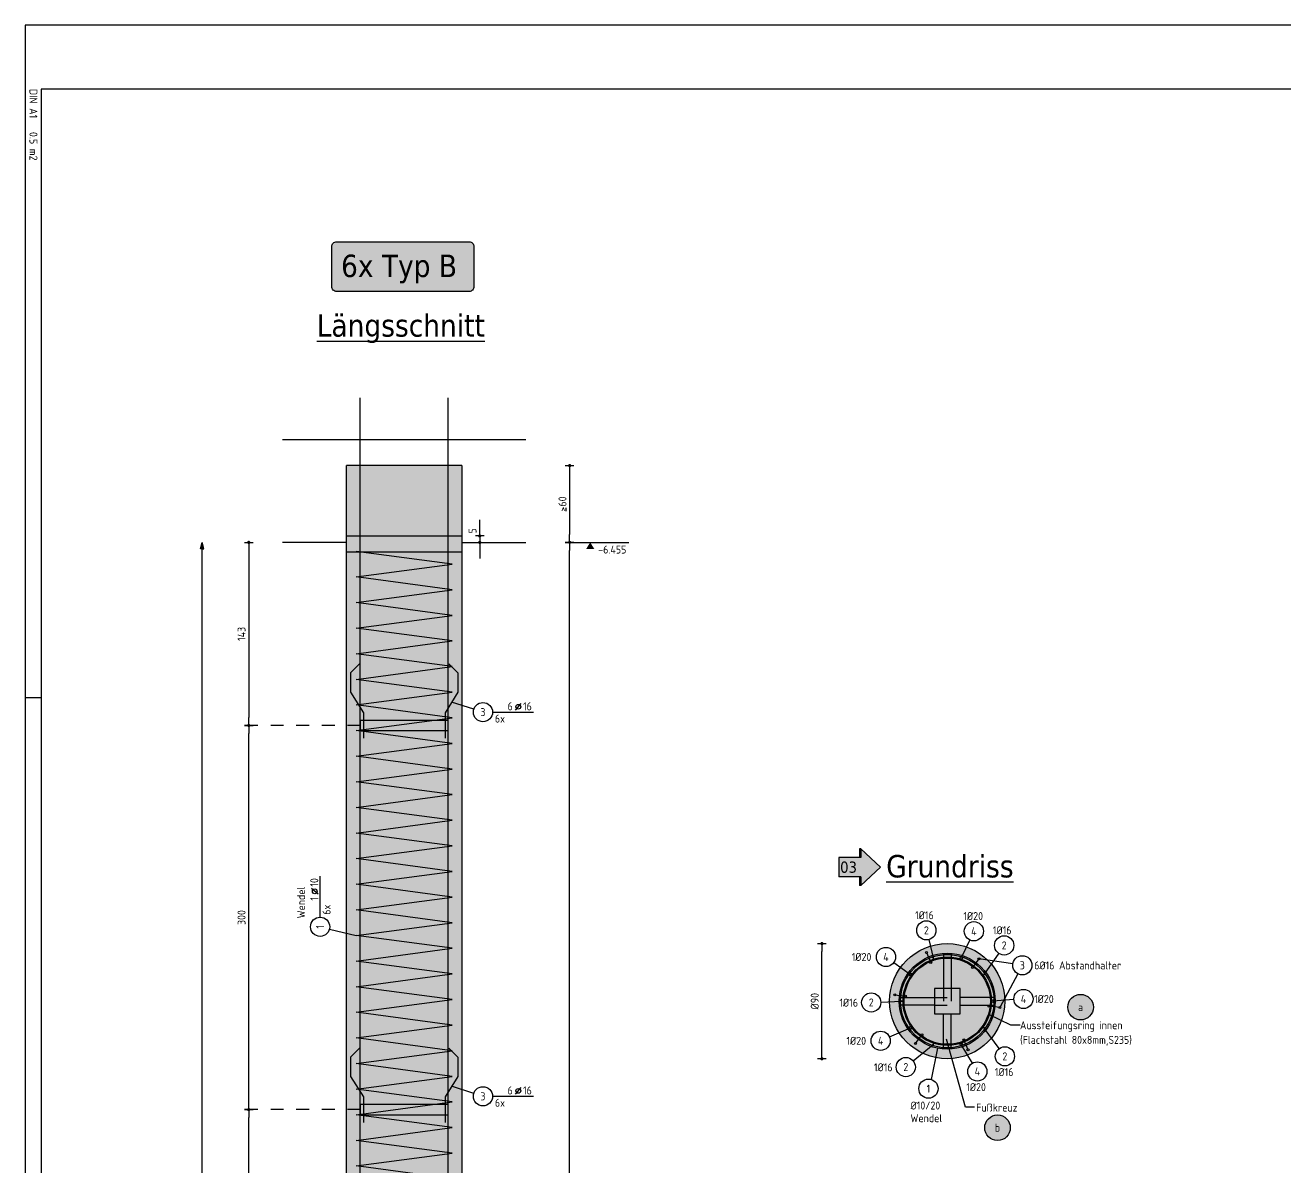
# Model space of a CAD drawing. Extents: x 30.2 to 50.3, y -4.6 to 16.4.
# Drawn here: x 30.24 to 40.09, y 7.51 to 16.43 of the extents above; entities that cross this region are included whole.
import ezdxf
from ezdxf.enums import TextEntityAlignment as Align

# ---------------------------------------------------------------- set-up
doc = ezdxf.new("R2010")
doc.units = 0
doc.header["$LTSCALE"] = 0.25
for name, pattern in [('AUSGEZOGEN', [1000.01, 1000, 0.01]), ('DASHDOT2', [0.5, 0.25, -0.125, 0, -0.125]), ('DOT', [0.175, 0.05, -0.125])]:
    doc.linetypes.add(name, pattern=pattern)
for name, color, linetype in [('1__LINE_ACI_7', 7, 'Continuous'), ('ACHSEN', 7, 'Continuous'), ('BETON', 7, 'Continuous'), ('grau_hell', 7, 'Continuous'), ('grau_mittel', 7, 'Continuous'), ('HILFE', 7, 'Continuous'), ('index', 7, 'Continuous'), ('koten', 7, 'Continuous'), ('MASSE', 7, 'Continuous'), ('OBJEKT', 7, 'Continuous'), ('POS', 7, 'Continuous'), ('RAHMEN', 7, 'Continuous'), ('RND', 7, 'Continuous'), ('STAHL', 7, 'Continuous'), ('TEXT', 7, 'Continuous')]:
    doc.layers.add(name, color=color, linetype=linetype)
doc.layers.add('NOPLOT', color=7, linetype='Continuous', plot=False)
doc.styles.add('helv', font='tahoma.ttf')
doc.styles.add('txt', font='isocp.shx')
doc.linetypes.add('ZICKZACK', pattern='A,0.0001,-0.2,[131,ltypeshp.shx,S=0.2,R=0,X=-0.2,Y=0],-0.4,[131,ltypeshp.shx,S=0.2,R=180,X=0.2,Y=0],-0.2', length=0.8001)
doc.dimstyles.new('DOT_I', dxfattribs={"dimscale": 0.25, "dimtxt": 0.25, "dimasz": 0.25, "dimexe": 0.1, "dimexo": 0.3, "dimgap": 0.1, "dimtad": 1, "dimdec": 3, "dimzin": 3, "dimtxsty": 'txt', "dimblk": 'DOT', "dimblk1": 'DOT', "dimblk2": 'DOT', "dimsah": 1, "dimcen": 0.1, "dimse1": 1, "dimse2": 1, "dimazin": 0, "dimtfac": 1, "dimtdec": 4, "dimtix": 1, "dimtmove": 2, "dimatfit": 3, "dimfxl": 0, "dimtvp": 1, "dimtolj": 1, "dimtzin": 0, "dimarcsym": 0})

# ---------------------------------------------------------------- blocks, each defined once
blk = doc.blocks.new('DINA1')
at = {"layer": 'RAHMEN'}
for p, q in [((0, 59.4), (0, 0)), ((0, 0), (84.1, 0))]:
    blk.add_line(p, q, dxfattribs=at)
at = {"layer": 'RAHMEN', "color": 5}
for p, q in [((2, 58.9), (2, 0.5)), ((2, 0.5), (83.6, 0.5))]:
    blk.add_line(p, q, dxfattribs=at)
at = {"layer": 'RAHMEN', "color": 7}
blk.add_line((21, 0), (21, 0.5), dxfattribs=at)
at = {"layer": 'RAHMEN', "color": 7, "style": 'txt'}
blk.add_text('DIN A1   0.5 m2', height=0.25, dxfattribs=at).set_placement((1.989, 0.133))
blk = doc.blocks.new('DOT')
at = {"layer": 'MASSE', "color": 7, "linetype": 'Continuous'}
for p, q in [((0, 0), (-1, 0)), ((0, 0.54), (0, -0.54))]:
    blk.add_line(p, q, dxfattribs=at)
at = {"layer": 'MASSE', "color": 7, "linetype": 'Continuous', "const_width": 0.2}
blk.add_lwpolyline([(-0.1, 0, 1), (0.1, 0, 1)], format="xyb", close=True, dxfattribs=at)
blk = doc.blocks.new('*D22')
at = {"layer": 'Defpoints', "color": 0, "linetype": 'AUSGEZOGEN', "ltscale": 0.1, "transparency": 16777216}
for p in [(33.7896, 12.44), (33.7896, 12.39), (33.7896, 12.39)]:
    blk.add_point(p, dxfattribs=at)
at = {"layer": 'MASSE', "color": 0, "linetype": 'AUSGEZOGEN', "lineweight": -2, "ltscale": 0.1, "transparency": 16777216}
for p, q in [((33.7896, 12.5025), (33.7896, 12.565)), ((33.7896, 12.44), (33.7896, 12.39)), ((33.7896, 12.3275), (33.7896, 12.265))]:
    blk.add_line(p, q, dxfattribs=at)
at = {"layer": 'MASSE', "color": 0, "linetype": 'AUSGEZOGEN', "lineweight": -2, "ltscale": 0.1, "transparency": 16777216, "xscale": 0.0625, "yscale": 0.0625, "zscale": 0.0625}
for p, rotation in [((33.7896, 12.44), 270), ((33.7896, 12.39), 90)]:
    blk.add_blockref('DOT', p, dxfattribs=dict(at, rotation=rotation))
at = {"layer": 'MASSE', "color": 0, "linetype": 'AUSGEZOGEN', "ltscale": 0.1, "transparency": 16777216, "insert": (33.7334, 12.4798), "char_height": 0.0625, "attachment_point": 5, "rotation": 90, "style": 'txt'}
blk.add_mtext('\\A1;5', dxfattribs=at)
blk = doc.blocks.new('OKRD_U')
at = {"color": 0, "linetype": 'ByBlock'}
blk.add_solid([(-0.125, -0.202), (0.125, -0.202), (0, 0)], dxfattribs=at)
at = {"color": 0, "linetype": 'ByBlock', "style": 'txt'}
blk.add_attdef('OKRD', (0.25, -0.35), '', height=0.25, dxfattribs=at)
blk = doc.blocks.new('*D25')
at = {"layer": 'Defpoints', "color": 0, "linetype": 'AUSGEZOGEN', "transparency": 16777216}
for p in [(31.9854, 7.96), (31.9854, 7.96), (31.9854, 4.96)]:
    blk.add_point(p, dxfattribs=at)
at = {"layer": 'MASSE', "color": 0, "linetype": 'AUSGEZOGEN', "lineweight": -2, "transparency": 16777216}
blk.add_line((31.9854, 5.0225), (31.9854, 7.8975), dxfattribs=at)
at = {"layer": 'MASSE', "color": 0, "linetype": 'AUSGEZOGEN', "lineweight": -2, "transparency": 16777216, "xscale": 0.0625, "yscale": 0.0625, "zscale": 0.0625}
for p, rotation in [((31.9854, 7.96), 90), ((31.9854, 4.96), 270)]:
    blk.add_blockref('DOT', p, dxfattribs=dict(at, rotation=rotation))
at = {"layer": 'MASSE', "color": 0, "linetype": 'AUSGEZOGEN', "transparency": 16777216, "insert": (31.9291, 6.46), "char_height": 0.0625, "attachment_point": 5, "rotation": 90, "style": 'txt'}
blk.add_mtext('\\A1;300', dxfattribs=at)
blk = doc.blocks.new('*D26')
at = {"layer": 'Defpoints', "color": 0, "linetype": 'AUSGEZOGEN', "transparency": 16777216}
for p in [(31.9854, 10.96), (31.9854, 10.96), (31.9854, 7.96)]:
    blk.add_point(p, dxfattribs=at)
at = {"layer": 'MASSE', "color": 0, "linetype": 'AUSGEZOGEN', "lineweight": -2, "transparency": 16777216}
blk.add_line((31.9854, 8.0225), (31.9854, 10.8975), dxfattribs=at)
at = {"layer": 'MASSE', "color": 0, "linetype": 'AUSGEZOGEN', "lineweight": -2, "transparency": 16777216, "xscale": 0.0625, "yscale": 0.0625, "zscale": 0.0625}
for p, rotation in [((31.9854, 10.96), 90), ((31.9854, 7.96), 270)]:
    blk.add_blockref('DOT', p, dxfattribs=dict(at, rotation=rotation))
at = {"layer": 'MASSE', "color": 0, "linetype": 'AUSGEZOGEN', "transparency": 16777216, "insert": (31.9291, 9.46), "char_height": 0.0625, "attachment_point": 5, "rotation": 90, "style": 'txt'}
blk.add_mtext('\\A1;300', dxfattribs=at)
blk = doc.blocks.new('*D27')
at = {"layer": 'Defpoints', "color": 0, "linetype": 'AUSGEZOGEN', "transparency": 16777216}
for p in [(34.4921, 12.99), (34.4921, 12.39), (34.4921, 12.39)]:
    blk.add_point(p, dxfattribs=at)
at = {"layer": 'MASSE', "color": 0, "linetype": 'AUSGEZOGEN', "lineweight": -2, "transparency": 16777216}
blk.add_line((34.4921, 12.9275), (34.4921, 12.4525), dxfattribs=at)
at = {"layer": 'MASSE', "color": 0, "linetype": 'AUSGEZOGEN', "lineweight": -2, "transparency": 16777216, "xscale": 0.0625, "yscale": 0.0625, "zscale": 0.0625}
for p, rotation in [((34.4921, 12.99), 90), ((34.4921, 12.39), 270)]:
    blk.add_blockref('DOT', p, dxfattribs=dict(at, rotation=rotation))
at = {"layer": 'MASSE', "color": 0, "linetype": 'AUSGEZOGEN', "transparency": 16777216, "insert": (34.4358, 12.69), "char_height": 0.0625, "attachment_point": 5, "rotation": 90, "style": 'txt'}
blk.add_mtext('\\A1;>60', dxfattribs=at)
blk = doc.blocks.new('RND_LEI')
at = {"layer": 'RND', "color": 7, "linetype": 'Continuous'}
blk.add_line((1.022, 0.066), (1.19, 0.27), dxfattribs=at)
for centre, radius in [((0, 0), 0.3), ((1.106, 0.168), 0.075)]:
    blk.add_circle(centre, radius, dxfattribs=at)
at = {"layer": 'RND', "color": 7, "linetype": 'Continuous', "style": 'txt'}
blk.add_attdef('POSL', text='', height=0.25, dxfattribs=at).set_placement((0, 0), align=Align.MIDDLE)
blk.add_attdef('ANZ', text='', height=0.25, dxfattribs=at).set_placement((0.931, 0.057), align=Align.RIGHT)
for tag, p in [('DUM', (1.253, 0.057)), ('ABSTD', (1.674, 0.057)), ('POSTXT', (0.374, -0.327))]:
    blk.add_attdef(tag, p, '', height=0.25, dxfattribs=at)
blk = doc.blocks.new('Pfeillinie')
at = {"layer": 'TEXT', "linetype": 'Continuous'}
blk.add_hatch(color=7, dxfattribs=at).paths.add_polyline_path([(0, 0), (-0.8, 0.2), (-0.8, 0), (-0.8, -0.2)])
at = {"layer": 'TEXT', "color": 7, "linetype": 'Continuous'}
for p, q in [((-0.8, 0), (-0.8, 0.2)), ((-0.8, 0.2), (0, 0)), ((-0.8, 0), (-0.8, -0.2)), ((-0.8, -0.2), (0, 0))]:
    blk.add_line(p, q, dxfattribs=at)
blk = doc.blocks.new('*D51')
at = {"layer": 'Defpoints', "color": 0, "linetype": 'AUSGEZOGEN', "transparency": 16777216}
for p in [(34.4921, 12.39), (34.4921, 12.39), (34.4921, -1.155)]:
    blk.add_point(p, dxfattribs=at)
at = {"layer": 'MASSE', "color": 0, "linetype": 'AUSGEZOGEN', "lineweight": -2, "transparency": 16777216}
blk.add_line((34.4921, -1.0925), (34.4921, 12.3275), dxfattribs=at)
at = {"layer": 'MASSE', "color": 0, "linetype": 'AUSGEZOGEN', "lineweight": -2, "transparency": 16777216, "xscale": 0.0625, "yscale": 0.0625, "zscale": 0.0625}
for p, rotation in [((34.4921, 12.39), 90), ((34.4921, -1.155), 270)]:
    blk.add_blockref('DOT', p, dxfattribs=dict(at, rotation=rotation))
at = {"layer": 'MASSE', "color": 0, "linetype": 'AUSGEZOGEN', "transparency": 16777216, "insert": (34.4311, 5.6175), "char_height": 0.0625, "attachment_point": 5, "rotation": 90, "style": 'txt'}
blk.add_mtext('\\A1;1354,5', dxfattribs=at)
blk = doc.blocks.new('*D52')
at = {"layer": 'Defpoints', "color": 0, "linetype": 'AUSGEZOGEN', "transparency": 16777216}
for p in [(31.9854, 12.39), (31.9854, 10.96), (31.9854, 10.96)]:
    blk.add_point(p, dxfattribs=at)
at = {"layer": 'MASSE', "color": 0, "linetype": 'AUSGEZOGEN', "lineweight": -2, "transparency": 16777216}
blk.add_line((31.9854, 12.3275), (31.9854, 11.0225), dxfattribs=at)
at = {"layer": 'MASSE', "color": 0, "linetype": 'AUSGEZOGEN', "lineweight": -2, "transparency": 16777216, "xscale": 0.0625, "yscale": 0.0625, "zscale": 0.0625}
for p, rotation in [((31.9854, 12.39), 90), ((31.9854, 10.96), 270)]:
    blk.add_blockref('DOT', p, dxfattribs=dict(at, rotation=rotation))
at = {"layer": 'MASSE', "color": 0, "linetype": 'AUSGEZOGEN', "transparency": 16777216, "insert": (31.9291, 11.675), "char_height": 0.0625, "attachment_point": 5, "rotation": 90, "style": 'txt'}
blk.add_mtext('\\A1;143', dxfattribs=at)
blk = doc.blocks.new('*D61')
at = {"layer": 'Defpoints', "color": 0, "linetype": 'AUSGEZOGEN', "transparency": 16777216}
for p in [(36.4628, 9.257), (36.4628, 9.257), (36.4628, 8.357)]:
    blk.add_point(p, dxfattribs=at)
at = {"layer": 'MASSE', "color": 0, "linetype": 'AUSGEZOGEN', "lineweight": -2, "transparency": 16777216}
blk.add_line((36.4628, 8.4195), (36.4628, 9.1945), dxfattribs=at)
at = {"layer": 'MASSE', "color": 0, "linetype": 'AUSGEZOGEN', "lineweight": -2, "transparency": 16777216, "xscale": 0.0625, "yscale": 0.0625, "zscale": 0.0625}
for p, rotation in [((36.4628, 9.257), 90), ((36.4628, 8.357), 270)]:
    blk.add_blockref('DOT', p, dxfattribs=dict(at, rotation=rotation))
at = {"layer": 'MASSE', "color": 0, "linetype": 'AUSGEZOGEN', "transparency": 16777216, "insert": (36.4065, 8.807), "char_height": 0.0625, "attachment_point": 5, "rotation": 90, "style": 'txt'}
blk.add_mtext('\\A1;%%C90', dxfattribs=at)
blk = doc.blocks.new('RND_HIN')
at = {"layer": 'RND', "color": 7, "linetype": 'Continuous'}
blk.add_circle((0, 0), 0.3, dxfattribs=at)
at = {"layer": 'RND', "color": 7, "linetype": 'Continuous', "style": 'txt'}
blk.add_attdef('POSI', text='', height=0.25, dxfattribs=at).set_placement((0, 0), align=Align.MIDDLE)
blk = doc.blocks.new('pos_ausz')
at = {"layer": 'grau_hell', "true_color": 0xfcfcfc}
blk.add_hatch(color=7, dxfattribs=at).paths.add_polyline_path([(-0.4, 0, 1), (0.4, 0, 1)])
at = {"layer": 'POS', "color": 1, "linetype": 'Continuous'}
blk.add_circle((0, 0), 0.4, dxfattribs=at)
at = {"layer": 'POS', "color": 7, "linetype": 'Continuous', "style": 'txt'}
blk.add_attdef('POSNAME', text='', height=0.25, dxfattribs=at).set_placement((0, 0), align=Align.MIDDLE)
blk.add_attdef('POSABM', (0.6, 0.05), '', height=0.25, dxfattribs=at)
blk = doc.blocks.new('hin_ind5')
at = {"layer": 'grau_hell', "linetype": 'AUSGEZOGEN'}
h = blk.add_hatch(color=9, dxfattribs=at)
h.dxf.hatch_style = 2
h.paths.add_polyline_path([(0, 0), (0.619, -0.577), (0.619, -0.3), (1.306, -0.3), (1.306, 0.3), (0.619, 0.3), (0.619, 0.577)])
h.paths.add_polyline_path([(0.34, -0.274), (1.311, -0.274), (1.311, 0.274), (0.34, 0.274)], flags=9)
at = {"layer": 'OBJEKT', "linetype": 'AUSGEZOGEN'}
for points in [[(0.619, 0.3), (0.66, 0.3), (0.66, 0.577), (0.619, 0.577)], [(0.619, -0.577), (0.66, -0.577), (0.66, -0.3), (0.619, -0.3)]]:
    blk.add_hatch(color=1, dxfattribs=at).paths.add_polyline_path(points)
at = {"layer": 'OBJEKT', "color": 1, "linetype": 'AUSGEZOGEN'}
for p, q in [((0, 0), (0.619, 0.577)), ((0.619, 0.577), (0.619, 0.3)), ((0.619, 0.577), (0.66, 0.577)), ((0.66, 0.577), (0.66, 0.3)), ((0, 0), (0.619, -0.577)), ((0.619, 0.3), (1.306, 0.3)), ((1.306, 0.3), (1.306, -0.3)), ((0.619, -0.3), (0.619, -0.577)), ((0.619, -0.3), (1.306, -0.3)), ((0.66, -0.3), (0.66, -0.577))]:
    blk.add_line(p, q, dxfattribs=at)
at = {"layer": 'OBJEKT', "color": 7, "linetype": 'AUSGEZOGEN'}
blk.add_line((0.619, -0.577), (0.66, -0.577), dxfattribs=at)
at = {"layer": 'index', "color": 1, "linetype": 'Continuous', "style": 'helv'}
blk.add_attdef('INDEX', text='', height=0.35, rotation=360, dxfattribs=at).set_placement((1.259, 0), align=Align.MIDDLE_RIGHT)

msp = doc.modelspace()

# ---------------------------------------------------------------- hatches: boundary and pattern name
at = {"layer": 'grau_hell'}
msp.add_hatch(color=9, dxfattribs=at).paths.add_polyline_path([(33.7072, 14.3497, 0.414214), (33.7447, 14.3872), (33.7447, 14.7001, 0.414214), (33.7072, 14.7376), (32.672, 14.7376, 0.414214), (32.6345, 14.7001), (32.6345, 14.3872, 0.414214), (32.672, 14.3497)])
at = {"layer": 'grau_mittel'}
h = msp.add_hatch(color=61, dxfattribs=at)
h.paths.add_polyline_path([(32.7497, 12.99), (32.7497, 12.44), (33.6497, 12.44), (33.6497, 12.99)])
h.paths.add_polyline_path([(33.6497, 12.44), (32.7497, 12.44), (32.7497, -1.155), (33.6497, -1.155)])
msp.add_hatch(color=61, dxfattribs=at).paths.add_polyline_path([(37.8915, 8.807, 1), (36.9915, 8.807, 1)])

# ---------------------------------------------------------------- linework, layer by layer
at = {"layer": '1__LINE_ACI_7'}
msp.add_lwpolyline([(37.3415, 8.707), (37.5415, 8.707), (37.5415, 8.907), (37.3415, 8.907)], close=True, dxfattribs=at)
at = {"layer": 'ACHSEN', "color": 102, "linetype": 'DASHDOT2'}
for p, q in [((32.8567, 10.96), (31.9854, 10.96)), ((32.8567, 7.96), (31.9854, 7.96))]:
    msp.add_line(p, q, dxfattribs=at)
at = {"layer": 'BETON', "color": 6, "linetype": 'AUSGEZOGEN'}
for p, q in [((32.7497, -1.155), (32.7497, 12.99)), ((33.6497, 12.99), (32.7497, 12.99)), ((33.6497, 12.99), (33.6497, -1.155))]:
    msp.add_line(p, q, dxfattribs=at)
msp.add_circle((37.4415, 8.807), 0.45, dxfattribs=at)
at = {"layer": 'HILFE', "color": 102, "linetype": 'AUSGEZOGEN'}
for p, q in [((34.4921, 12.39), (34.9539, 12.39)), ((37.4115, 9.177), (37.4715, 9.177)), ((37.0715, 8.837), (37.0715, 8.777)), ((37.8115, 8.837), (37.8115, 8.777)), ((38.0125, 8.6188), (37.9396, 8.6188)), ((37.585, 7.9781), (37.4363, 8.5113)), ((37.4115, 8.437), (37.4715, 8.437)), ((37.6545, 7.9781), (37.585, 7.9781))]:
    msp.add_line(p, q, dxfattribs=at)
at = {"layer": 'MASSE', "color": 7, "linetype": 'AUSGEZOGEN'}
msp.add_line((34.4618, 12.6596), (34.4618, 12.6327), dxfattribs=at)
at = {"layer": 'NOPLOT', "color": 191, "linetype": 'Continuous'}
msp.add_line((32.7497, 12.315), (33.6497, 12.315), dxfattribs=at)
at = {"layer": 'OBJEKT', "color": 7, "linetype": 'AUSGEZOGEN'}
for p, q in [((34.1497, 13.19), (32.2497, 13.19)), ((32.7497, 12.39), (32.2497, 12.39)), ((33.6497, 12.39), (34.1497, 12.39))]:
    msp.add_line(p, q, dxfattribs=at)
at = {"layer": 'OBJEKT', "color": 7, "linetype": 'ZICKZACK', "ltscale": 0.1}
msp.add_line((32.7497, 12.44), (33.6497, 12.44), dxfattribs=at)
at = {"layer": 'OBJEKT', "color": 1, "linetype": 'AUSGEZOGEN'}
msp.add_lwpolyline([(32.672, 14.7376), (33.7072, 14.7376, -0.414214), (33.7447, 14.7001), (33.7447, 14.3872, -0.414214), (33.7072, 14.3497), (32.672, 14.3497, -0.414214), (32.6345, 14.3872), (32.6345, 14.7001, -0.414214)], format="xyb", close=True, dxfattribs=at)
at = {"layer": 'POS', "color": 1, "linetype": 'AUSGEZOGEN'}
for centre in [(38.4833, 8.7603), (37.8343, 7.8186)]:
    msp.add_circle(centre, 0.1, dxfattribs=at)
at = {"layer": 'RND', "color": 102, "linetype": 'AUSGEZOGEN'}
for p, q in [((33.7433, 11.0867), (33.5702, 11.1426)), ((32.6158, 9.3706), (32.8246, 9.32)), ((37.2966, 9.2874), (37.3312, 9.1465)), ((37.6175, 9.2852), (37.5512, 9.1446)), ((37.2793, 9.1868), (37.3123, 9.1095)), ((37.8436, 9.1809), (37.7303, 9.0168)), ((37.0239, 9.1088), (37.1543, 9.0156)), ((37.6893, 9.1374), (37.6389, 9.0702)), ((37.9542, 9.0988), (37.6893, 9.1374)), ((37.9933, 9.021), (37.8516, 8.7576)), ((36.9229, 8.8001), (37.0845, 8.807)), ((37.0315, 8.8564), (37.1149, 8.8463)), ((37.8516, 8.7576), (37.7682, 8.7676)), ((37.9622, 8.819), (37.7965, 8.807)), ((37.9396, 8.6188), (37.7668, 8.7028)), ((36.9904, 8.5273), (37.1543, 8.5983)), ((37.8478, 8.4367), (37.7303, 8.5971)), ((37.1937, 8.4766), (37.2441, 8.5438)), ((37.6381, 8.3228), (37.5512, 8.4693)), ((37.6038, 8.4272), (37.5708, 8.5044)), ((37.1759, 8.3399), (37.3312, 8.4674)), ((33.7433, 8.0867), (33.5702, 8.1426))]:
    msp.add_line(p, q, dxfattribs=at)
at = {"layer": 'RND', "color": 7, "linetype": 'AUSGEZOGEN'}
for p, q in [((33.8898, 11.0642), (34.2098, 11.0642)), ((32.5429, 9.4632), (32.5429, 9.7832)), ((33.8898, 8.0642), (34.2098, 8.0642))]:
    msp.add_line(p, q, dxfattribs=at)
at = {"layer": 'RND', "color": 102, "linetype": 'AUSGEZOGEN', "ltscale": 0.1}
msp.add_line((37.3176, 8.1953), (37.3694, 8.439), dxfattribs=at)
at = {"layer": 'RND', "color": 1, "linetype": 'AUSGEZOGEN'}
for points in [[(32.8567, -1.08), (32.8567, 13.52)], [(33.5427, -1.08), (33.5427, 13.52)], [(33.5746, 7.42), (32.8246, 7.52), (33.5746, 7.62), (32.8246, 7.72), (33.5746, 7.82), (32.8246, 7.92), (33.5746, 8.02), (32.8246, 8.12), (33.5746, 8.22), (32.8246, 8.32), (33.5746, 8.42), (32.8246, 8.52), (33.5746, 8.62), (32.8246, 8.72), (33.5746, 8.82), (32.8246, 8.92), (33.5746, 9.02), (32.8246, 9.12), (33.5746, 9.22), (32.8246, 9.32), (33.5746, 9.42), (32.8246, 9.52), (33.5746, 9.62), (32.8246, 9.72), (33.5746, 9.82), (32.8246, 9.92), (33.5746, 10.02), (32.8246, 10.12), (33.5746, 10.22), (32.8246, 10.32), (33.5746, 10.42), (32.8246, 10.52), (33.5746, 10.62), (32.8246, 10.72), (33.5746, 10.82), (32.8246, 10.92), (33.5746, 11.02), (32.8246, 11.12), (33.5746, 11.22), (32.8246, 11.32), (33.5746, 11.42), (32.8246, 11.52), (33.5746, 11.62), (32.8246, 11.72), (33.5746, 11.82), (32.8246, 11.92), (33.5746, 12.02), (32.8246, 12.12), (33.5746, 12.22), (32.8246, 12.32)], [(32.8514, 11.4407), (32.7807, 11.37), (32.7807, 11.22), (32.8807, 11.06), (32.8807, 10.86)], [(33.5479, 11.4407), (33.6187, 11.37), (33.6187, 11.22), (33.5187, 11.06), (33.5187, 10.86)], [(32.8514, 8.4407), (32.7807, 8.37), (32.7807, 8.22), (32.8807, 8.06), (32.8807, 7.86)], [(33.5479, 8.4407), (33.6187, 8.37), (33.6187, 8.22), (33.5187, 8.06), (33.5187, 7.86)]]:
    msp.add_lwpolyline(points, dxfattribs=at)
at = {"layer": 'RND', "color": 102, "linetype": 'AUSGEZOGEN'}
msp.add_lwpolyline([(31.6215, -1.155), (31.6215, 12.39)], dxfattribs=at)
at = {"layer": 'RND', "color": 7, "linetype": 'AUSGEZOGEN', "ltscale": 0.1, "const_width": 0.008}
for points in [[(37.3272, 9.1465, 1), (37.3352, 9.1465, 1)], [(37.7263, 9.0168, 1), (37.7343, 9.0168, 1)], [(37.0805, 8.807, 1), (37.0885, 8.807, 1)], [(37.7263, 8.5971, 1), (37.7343, 8.5971, 1)], [(37.3272, 8.4674, 1), (37.3352, 8.4674, 1)]]:
    msp.add_lwpolyline(points, format="xyb", close=True, dxfattribs=at)
at = {"layer": 'RND', "color": 1, "linetype": 'AUSGEZOGEN'}
for radius in [0.375, 0.365]:
    msp.add_circle((37.4415, 8.807), radius, dxfattribs=at)
at = {"layer": 'RND', "color": 102, "linetype": 'AUSGEZOGEN'}
for centre in [(37.2793, 9.1868), (37.3123, 9.1095), (37.6389, 9.0702), (37.6893, 9.1374), (37.0315, 8.8564), (37.1149, 8.8463), (37.7682, 8.7676), (37.8516, 8.7576), (37.1937, 8.4766), (37.2441, 8.5438), (37.5708, 8.5044), (37.6038, 8.4272)]:
    msp.add_circle(centre, 0.008, dxfattribs=at)
at = {"layer": 'RND', "color": 7, "linetype": 'AUSGEZOGEN'}
for centre in [(37.5512, 9.1446), (37.1543, 9.0156), (37.7965, 8.807), (37.1543, 8.5983), (37.5512, 8.4693)]:
    msp.add_circle(centre, 0.01, dxfattribs=at)
at = {"layer": 'STAHL', "color": 102, "linetype": 'AUSGEZOGEN'}
for p, q in [((37.4115, 9.177), (37.4115, 8.907)), ((37.4715, 9.177), (37.4715, 8.907)), ((37.0715, 8.837), (37.3415, 8.837)), ((37.3415, 8.777), (37.0715, 8.777)), ((37.8115, 8.837), (37.5415, 8.837)), ((37.5415, 8.777), (37.8115, 8.777)), ((37.4115, 8.437), (37.4115, 8.707)), ((37.4715, 8.437), (37.4715, 8.707))]:
    msp.add_line(p, q, dxfattribs=at)
at = {"layer": 'STAHL', "color": 102, "linetype": 'DOT', "ltscale": 0.7}
for p, q in [((37.4115, 8.907), (37.4115, 8.707)), ((37.4715, 8.907), (37.4715, 8.707)), ((37.3415, 8.837), (37.5415, 8.837)), ((37.3415, 8.777), (37.5415, 8.777))]:
    msp.add_line(p, q, dxfattribs=at)
at = {"layer": 'STAHL', "color": 102, "linetype": 'AUSGEZOGEN'}
for points in [[(32.8567, 10.92), (33.5427, 10.92), (33.5427, 11), (32.8567, 11)], [(32.8567, 7.92), (33.5427, 7.92), (33.5427, 8), (32.8567, 8)]]:
    msp.add_lwpolyline(points, close=True, dxfattribs=at)
for radius in [0.345, 0.337]:
    msp.add_circle((37.4415, 8.807), radius, dxfattribs=at)

# ---------------------------------------------------------------- block references
at = {"layer": 'index', "color": 191, "linetype": 'AUSGEZOGEN'}
ref = msp.add_blockref('hin_ind5', (36.9206, 9.8536), dxfattribs=dict(at, xscale=-0.2499999999999991, yscale=0.2499999999999994, zscale=0.2499999999999994, rotation=359.9761684044309))
ref.add_attrib('INDEX', '03', dxfattribs={"color": 1, "linetype": 'Continuous', "height": 0.0875, "rotation": 359.97617, "style": 'helv'}).set_placement((36.7364, 9.8536), align=Align.MIDDLE_RIGHT)
at = {"layer": 'koten', "color": 7, "linetype": 'AUSGEZOGEN', "ltscale": 0.1, "xscale": 0.25, "yscale": 0.25, "zscale": 0.25}
msp.add_blockref('OKRD_U', (34.6528, 12.39), dxfattribs=at).add_auto_attribs({'OKRD': '-6.455'})
at = {"layer": 'POS', "color": 7, "linetype": 'AUSGEZOGEN', "xscale": 0.25, "yscale": 0.25, "zscale": 0.25}
for p, values in [((38.4833, 8.7603), {'POSNAME': 'a'}), ((37.8343, 7.8186), {'POSNAME': 'b'})]:
    msp.add_blockref('pos_ausz', p, dxfattribs=at).add_auto_attribs(values)
at = {"layer": 'RAHMEN', "xscale": 0.25, "yscale": 0.25, "zscale": 0.25, "rotation": 270}
msp.add_blockref('DINA1', (30.2393, 16.4287), dxfattribs=at)
at = {"layer": 'RND', "color": 102, "linetype": 'AUSGEZOGEN', "xscale": 0.0625, "yscale": 0.0625, "zscale": 0.0625, "rotation": 90}
msp.add_blockref('Pfeillinie', (31.6215, 12.39), dxfattribs=at)
at = {"layer": 'RND', "color": 7, "linetype": 'AUSGEZOGEN', "xscale": 0.25, "yscale": 0.25, "zscale": 0.25}
for name, p, values in [('RND_LEI', (33.8148, 11.0642), {'POSL': '3', 'DUM': '16', 'ANZ': '6', 'POSTXT': '6x'}), ('RND_HIN', (37.2787, 9.3602), {'POSI': '2'}), ('RND_HIN', (37.6495, 9.353), {'POSI': '4'}), ('RND_HIN', (37.8863, 9.2426), {'POSI': '2'}), ('RND_HIN', (36.9628, 9.1524), {'POSI': '4'}), ('RND_HIN', (38.0283, 9.0873), {'POSI': '3'}), ('RND_HIN', (36.848, 8.7969), {'POSI': '2'}), ('RND_HIN', (38.037, 8.8245), {'POSI': '4'}), ('RND_HIN', (36.9215, 8.4977), {'POSI': '4'}), ('RND_HIN', (37.8921, 8.3761), {'POSI': '2'}), ('RND_HIN', (37.118, 8.2924), {'POSI': '2'}), ('RND_HIN', (37.6765, 8.2584), {'POSI': '4'}), ('RND_HIN', (37.2947, 8.1239), {'POSI': '1'}), ('RND_LEI', (33.8148, 8.0642), {'POSL': '3', 'DUM': '16', 'ANZ': '6', 'POSTXT': '6x'})]:
    msp.add_blockref(name, p, dxfattribs=at).add_auto_attribs(values)
at = {"layer": 'RND', "color": 7, "linetype": 'AUSGEZOGEN', "xscale": 0.25, "yscale": 0.25, "zscale": 0.25, "rotation": 90}
msp.add_blockref('RND_LEI', (32.5429, 9.3882), dxfattribs=at).add_auto_attribs({'POSL': '1', 'DUM': '10', 'ANZ': '1', 'POSTXT': '6x'})

# ---------------------------------------------------------------- texts
at = {"layer": 'TEXT', "color": 5, "linetype": 'AUSGEZOGEN', "style": 'helv'}
for s, p in [('6x Typ B', (32.7065, 14.462)), ('%%ULängsschnitt', (32.5166, 13.9967)), ('%%UGrundriss', (36.9649, 9.7735))]:
    msp.add_text(s, height=0.175, dxfattribs=at).set_placement(p)
at = {"layer": 'TEXT', "color": 7, "linetype": 'AUSGEZOGEN', "style": 'txt'}
msp.add_text('Wendel', height=0.0625, rotation=90, dxfattribs=at).set_placement((32.4255, 9.4535))
for s, p in [('1%%C16', (37.1906, 9.4471)), ('1%%C20', (37.5676, 9.4404)), ('1%%C16', (37.7981, 9.3295)), ('1%%C20', (36.6954, 9.121)), ('6%%C16 Abstandhalter', (38.121, 9.0552)), ('1%%C16', (36.5992, 8.7641)), ('1%%C20', (38.1198, 8.793)), ('Aussteifungsring innen', (38.0096, 8.5877)), ('1%%C20', (36.6541, 8.4662)), ('(Flachstahl 80x8mm,S235)', (38.0107, 8.4735)), ('1%%C16', (36.8692, 8.2595)), ('1%%C16', (37.8131, 8.2222)), ('1%%C20', (37.5899, 8.1045)), ('%%C10/20', (37.1547, 7.9607)), ('Fußkreuz', (37.6677, 7.9448)), ('Wendel', (37.154, 7.862))]:
    msp.add_text(s, height=0.0625, dxfattribs=at).set_placement(p)

# ---------------------------------------------------------------- dimensions: what is measured, and where the dimension line sits
at = {"layer": 'MASSE', "color": 7, "linetype": 'AUSGEZOGEN'}
for base, p1, p2, text, picture, middle in [((34.4921, 12.39), (34.4921, 12.99), (34.4921, 12.39), '><>', '*D27', (34.4358, 12.69)), ((36.4628, 9.257), (36.4628, 8.357), (36.4628, 9.257), '%%C<>', '*D61', (36.4065, 8.807))]:
    dim = msp.add_linear_dim(base=base, p1=p1, p2=p2, angle=90, text=text, dimstyle='DOT_I', override={"dimdec": 0, "dimlfac": 100}, dxfattribs=at)
    dim.commit()
    dim.dimension.update_dxf_attribs({"geometry": picture, "text_midpoint": middle})
at = {"layer": 'MASSE', "color": 7, "linetype": 'AUSGEZOGEN', "ltscale": 0.1}
dim = msp.add_linear_dim(base=(33.7896, 12.39), p1=(33.7896, 12.44), p2=(33.7896, 12.39), angle=90, dimstyle='DOT_I', override={"dimdec": 0, "dimlfac": 100}, dxfattribs=at)
dim.commit()
dim.dimension.update_dxf_attribs({"geometry": '*D22', "text_midpoint": (33.7334, 12.4798), "dimtype": 160})
at = {"layer": 'MASSE', "color": 7, "linetype": 'AUSGEZOGEN'}
for base, p1, p2, override, picture, middle in [((31.9854, 10.96), (31.9854, 12.39), (31.9854, 10.96), {"dimdec": 0, "dimlfac": 100}, '*D52', (31.9291, 11.675)), ((34.4921, 12.39), (34.4921, -1.155), (34.4921, 12.39), {"dimdec": 1, "dimlfac": 100}, '*D51', (34.4311, 5.6175)), ((31.9854, 10.96), (31.9854, 7.96), (31.9854, 10.96), {"dimdec": 0, "dimlfac": 100}, '*D26', (31.9291, 9.46)), ((31.9854, 7.96), (31.9854, 4.96), (31.9854, 7.96), {"dimdec": 0, "dimlfac": 100}, '*D25', (31.9291, 6.46))]:
    dim = msp.add_linear_dim(base=base, p1=p1, p2=p2, angle=90, dimstyle='DOT_I', override=override, dxfattribs=at)
    dim.commit()
    dim.dimension.update_dxf_attribs({"geometry": picture, "text_midpoint": middle})

doc.saveas('drawing.dxf')
